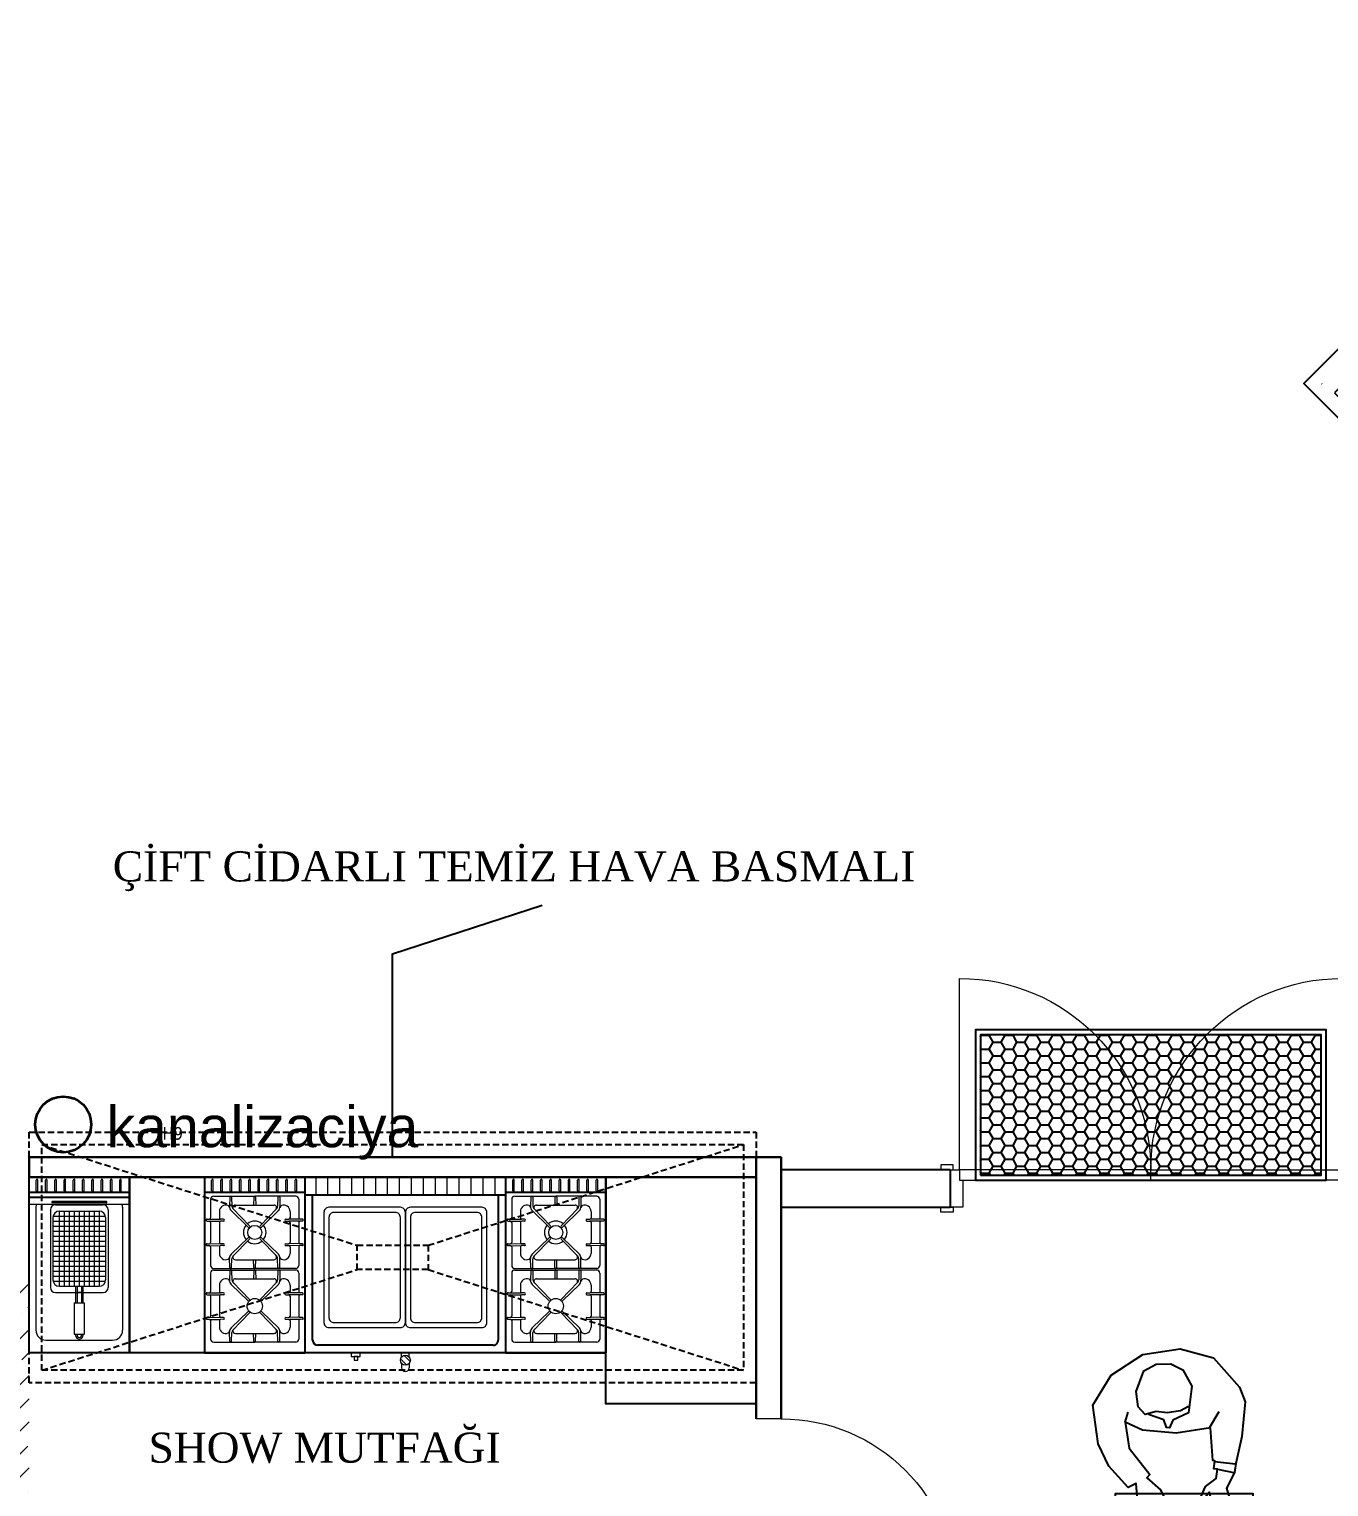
# Model space of a CAD drawing. Header units: millimetres. Extents: x 1531071 to 1560283, y -701792 to -691067.
# Drawn here: x 1553627 to 1554146, y -699707 to -699125 of the extents above; entities that cross this region are included whole.
import ezdxf

# ---------------------------------------------------------------- set-up
doc = ezdxf.new("R2010")
doc.units = ezdxf.units.MM
doc.header["$LTSCALE"] = 20
doc.header["$MEASUREMENT"] = 0
for name, pattern in [('DASHDOT', [25.4, 12.7, -6.35, 0, -6.35]), ('DOT', [6.35, 0, -6.35]), ('HIDDEN', [0.375, 0.25, -0.125])]:
    doc.linetypes.add(name, pattern=pattern)
for name, color, linetype, lineweight in [('0 CE DOOR', 150, 'Continuous', 18), ('0 CE EQUP', 7, 'Continuous', 18), ('AR-DOGRAMA GORUNUS', 8, 'Continuous', 5), ('AR-DOGRAMA KESİT', 2, 'Continuous', 9), ('GRC-Ekipman', 4, 'Continuous', 25), ('RAZMERI', 251, 'Continuous', 5), ('wall ext', 30, 'Continuous', 30)]:
    doc.layers.add(name, color=color, linetype=linetype, lineweight=lineweight)
for name, color, linetype in [('0 MC CAM', 4, 'Continuous'), ('0 MC DKP', 200, 'Continuous'), ('0 MC GRANIT', 152, 'Continuous'), ('0 MC METAL', 9, 'Continuous'), ('Kıtc-002 Çizgi', 7, 'Continuous'), ('Kıtc-028 Yer Izgarası', 252, 'Continuous'), ('Kıtc-039 İnsan', 32, 'Continuous'), ('SOŞUK ODA PANELİ', 4, 'Continuous')]:
    doc.layers.add(name, color=color, linetype=linetype)
doc.layers.add('Конструктив - Колонны_Ном._пера__202', color=7, linetype='Continuous', lineweight=0, true_color=0x38637a)
doc.styles.get("Standard").update_dxf_attribs({"font": 'tahoma.ttf', "height": 10})
doc.styles.add('Times New  Roman', font='times.ttf')
doc.styles.add('СГЕНЕРИР_СТИЛЬ_1', font='arial.ttf')

# ---------------------------------------------------------------- blocks, each defined once
blk = doc.blocks.new('BÜFE SOĞUK 200X90')
at = {"layer": '0 MC CAM'}
blk.add_lwpolyline([(6, -11.26), (6, -78.74), (194, -78.74), (194, -11.26)], close=True, dxfattribs=at)
at = {"layer": '0 MC DKP', "linetype": 'DOT', "ltscale": 22}
blk.add_lwpolyline([(5, -85), (195, -85), (195, -5), (5, -5)], close=True, dxfattribs=at)
at = {"layer": '0 MC GRANIT'}
blk.add_lwpolyline([(0, -90), (200, -90), (200, 0), (0, 0)], close=True, dxfattribs=at)
at = {"layer": '0 MC GRANIT', "color": 230, "linetype": 'DASHDOT'}
blk.add_lwpolyline([(185, -80), (185, -10), (15, -10), (15, -80)], close=True, dxfattribs=at)
at = {"layer": '0 MC METAL', "extrusion": (0, 0, -1)}
blk.add_lwpolyline([(-193.5, -32.5), (-193.5, -57.5), (-6.5, -57.5), (-6.5, -32.5)], close=True, dxfattribs=at)
at = {"layer": '0 MC METAL'}
for centre in [(4.5, -45), (195.5, -45)]:
    blk.add_circle(centre, 2, dxfattribs=at)
blk = doc.blocks.new('KAPI 10 X 80')
at = {"layer": '0 CE DOOR', "ltscale": 2}
for p, q in [((5, 80), (10, 80)), ((5, 71), (10, 71)), ((5, 10), (5, 70)), ((10, 70), (10, 10)), ((7.5, 19), (7.5, 61)), ((10, 19), (5, 19)), ((0, 10), (5, 10)), ((5, 10), (5, 0)), ((10, 10), (5, 10)), ((75, 10), (75, 0)), ((80, 10), (75, 10)), ((5, 0), (0, 0)), ((75, 0), (80, 0))]:
    blk.add_line(p, q, dxfattribs=at)
at = {"layer": '0 CE DOOR'}
for p, q in [((5, 80), (5, 70)), ((10, 70), (10, 80)), ((7.5, 61), (7.5, 71))]:
    blk.add_line(p, q, dxfattribs=at)
blk.add_arc((5, 10), 70, 0, 90, dxfattribs=at)
blk = doc.blocks.new('G TEK SEPETLİ FRİTÖZ 7')
for p, q in [((0, -70), (0, 0)), ((0, 0), (40, 0)), ((0, -70), (0, 0)), ((0, 0), (40, 0)), ((40, 0), (40, -70)), ((40, 0), (40, -70)), ((0, -6), (40, -6)), ((0.1, -8), (39.9, -8)), ((40, -70), (0, -70)), ((40, -70), (0, -70))]:
    blk.add_line(p, q)
at = {"color": 251, "lineweight": 9}
for p, q in [((2.82, -5.37), (2.82, -1.15)), ((3.47, -5.37), (3.47, -1.15)), ((6.52, -5.37), (6.52, -1.15)), ((7.17, -5.37), (7.17, -1.15)), ((7.17, -5.37), (7.17, -1.15)), ((10.22, -5.37), (10.22, -1.15)), ((10.87, -5.37), (10.87, -1.15)), ((10.87, -5.37), (10.87, -1.15)), ((13.92, -5.37), (13.92, -1.15)), ((14.57, -5.37), (14.57, -1.15)), ((14.57, -5.37), (14.57, -1.15)), ((17.62, -5.37), (17.62, -1.15)), ((18.27, -5.37), (18.27, -1.15)), ((18.27, -5.37), (18.27, -1.15)), ((21.32, -5.37), (21.32, -1.15)), ((21.97, -5.37), (21.97, -1.15)), ((21.97, -5.37), (21.97, -1.15)), ((25.02, -5.37), (25.02, -1.15)), ((25.67, -5.37), (25.67, -1.15)), ((25.67, -5.37), (25.67, -1.15)), ((28.72, -5.37), (28.72, -1.15)), ((29.37, -5.37), (29.37, -1.15)), ((29.37, -5.37), (29.37, -1.15)), ((32.42, -5.37), (32.42, -1.15)), ((33.07, -5.37), (33.07, -1.15)), ((33.07, -5.37), (33.07, -1.15)), ((36.12, -5.37), (36.12, -1.15)), ((36.77, -5.37), (36.77, -1.15)), ((36.77, -5.37), (36.77, -1.15)), ((0.1, -10.7), (39.9, -10.7)), ((30.75, -9.7), (9.25, -9.7)), ((30.75, -10.2), (9.25, -10.2)), ((10.5, -11), (29.5, -11)), ((2.7, -12), (2.7, -61)), ((8.5, -13), (8.5, -44)), ((9.5, -16.1), (9.5, -40.9)), ((9.57, -15.5), (30.43, -15.5)), ((12, -13.5), (12, -43.5)), ((12.1, -13.5), (27.9, -13.5)), ((14, -13.5), (14, -43.5)), ((16, -13.5), (16, -43.5)), ((18, -13.5), (18, -43.5)), ((20, -13.5), (20, -43.5)), ((22, -13.5), (22, -43.5)), ((24, -13.5), (24, -43.5)), ((26, -13.5), (26, -43.5)), ((28, -13.5), (28, -43.5)), ((30.5, -16.1), (30.5, -40.9)), ((31.5, -13), (31.5, -44)), ((37.3, -12), (37.3, -61)), ((9.5, -17.5), (30.5, -17.5)), ((9.5, -19.5), (30.5, -19.5)), ((9.5, -21.5), (30.5, -21.5)), ((9.5, -23.5), (30.5, -23.5)), ((9.5, -25.5), (30.5, -25.5)), ((9.5, -27.5), (30.5, -27.5)), ((9.5, -29.5), (30.5, -29.5)), ((9.5, -31.5), (30.5, -31.5)), ((9.5, -33.5), (30.5, -33.5)), ((9.5, -35.5), (30.5, -35.5)), ((9.5, -37.5), (30.5, -37.5)), ((9.5, -39.5), (30.5, -39.5)), ((9.57, -41.5), (30.43, -41.5)), ((10.5, -46), (29.5, -46)), ((12.1, -43.5), (27.9, -43.5)), ((18.55, -43.5), (18.55, -50.07)), ((19.15, -43.5), (19.15, -50.07)), ((20.85, -46.02), (19.15, -46.02)), ((20.85, -43.5), (20.85, -50.07)), ((21.45, -43.5), (21.45, -50.07)), ((18, -50.07), (18, -62.57)), ((18, -50.07), (22, -50.07)), ((22, -50.07), (22, -62.57)), ((18, -62.57), (22, -62.57)), ((18.55, -62.57), (18.55, -63.12)), ((19.15, -62.57), (19.15, -63.12)), ((20.85, -63.12), (20.85, -62.57)), ((21.45, -62.57), (21.45, -63.12)), ((6.7, -65), (33.3, -65))]:
    blk.add_line(p, q, dxfattribs=at)
for centre, radius, start, end in [((3.15, -1.15), 0.325, 90, 179.99999), ((3.15, -5.37), 0.325, 180, 270), ((3.15, -1.15), 0.325, 0, 89.99998), ((3.15, -5.37), 0.325, 270, 0), ((6.85, -1.15), 0.325, 90, 179.99999), ((6.85, -5.37), 0.325, 180, 270), ((6.85, -1.15), 0.325, 0, 89.99998), ((6.85, -5.37), 0.325, 270, 0), ((10.55, -1.15), 0.325, 90, 179.99999), ((10.55, -5.37), 0.325, 180, 270), ((10.55, -1.15), 0.325, 0, 89.99998), ((10.55, -5.37), 0.325, 270, 0), ((14.25, -1.15), 0.325, 90, 179.99999), ((14.25, -5.37), 0.325, 180, 270), ((14.25, -1.15), 0.325, 0, 89.99998), ((14.25, -5.37), 0.325, 270, 0), ((17.95, -1.15), 0.325, 90, 179.99999), ((17.95, -5.37), 0.325, 180, 270), ((17.95, -1.15), 0.325, 0, 89.99998), ((17.95, -5.37), 0.325, 270, 0), ((21.65, -1.15), 0.325, 90, 179.99999), ((21.65, -5.37), 0.325, 180, 270), ((21.65, -1.15), 0.325, 0, 89.99998), ((21.65, -5.37), 0.325, 270, 0), ((25.35, -1.15), 0.325, 90, 179.99999), ((25.35, -5.37), 0.325, 180, 270), ((25.35, -1.15), 0.325, 0, 89.99998), ((25.35, -5.37), 0.325, 270, 0), ((29.05, -1.15), 0.325, 90, 179.99999), ((29.05, -5.37), 0.325, 180, 270), ((29.05, -1.15), 0.325, 0, 89.99998), ((29.05, -5.37), 0.325, 270, 0), ((32.75, -1.15), 0.325, 90, 179.99999), ((32.75, -5.37), 0.325, 180, 270), ((32.75, -1.15), 0.325, 0, 89.99998), ((32.75, -5.37), 0.325, 270, 0), ((36.45, -1.15), 0.325, 90, 179.99999), ((36.45, -5.37), 0.325, 180, 270), ((36.45, -1.15), 0.325, 0, 89.99998), ((36.45, -5.37), 0.325, 270, 0), ((6.7, -12), 4, 161.0347, 180), ((10.5, -13), 2, 90, 180), ((9.25, -9.95), 0.25, 90.00001, 270.00006), ((29.5, -13), 2, 0, 90), ((30.75, -9.95), 0.25, 269.99994, 89.99998), ((33.3, -12), 4, 0, 18.9653), ((12.1, -16.1), 2.6, 90, 180), ((27.9, -16.1), 2.6, 0, 90), ((10.5, -44), 2, 180, 270), ((12.1, -40.9), 2.6, 180, 270), ((27.9, -40.9), 2.6, 270, 0), ((29.5, -44), 2, 270, 0), ((6.7, -61), 4, 180, 270), ((20, -63.12), 1.45, 180, 0.00001), ((20, -63.12), 0.85, 179.99999, 0), ((33.3, -61), 4, 270, 0)]:
    blk.add_arc(centre, radius, start, end, dxfattribs=at)
blk = doc.blocks.new('G ÇİFTLİ BAİN MARİE 7')
at = {"lineweight": 9}
h = blk.add_hatch(dxfattribs=at)
h.set_pattern_fill('ANSI31', color=251, scale=1.5, angle=45, style=0)
h.set_pattern_definition([(90, (-20402.7015, -6780.428), (-4.7625, 9e-16), [])])
h.paths.add_polyline_path([(0, 0), (0, -7), (80, -7), (80, 0)])
for p, q in [((0, 0), (80, 0)), ((0, -70), (0, 0)), ((80, 0), (80, -70)), ((80, 0), (80, -70)), ((0, -7), (80, -7)), ((0, -70), (0, -7)), ((3, -7), (72, -7)), ((3, -65), (3, -7)), ((77, -7), (77, -65)), ((75, -67), (5, -67)), ((70, -70), (0, -70)), ((80, -70), (0, -70))]:
    blk.add_line(p, q)
at = {"color": 251, "lineweight": 9}
for p, q in [((38.07, -72.48), (40.52, -74.93)), ((38.5, -71.68), (38.5, -70)), ((38.5, -74.32), (38.5, -76)), ((39.48, -71.07), (41.93, -73.52)), ((41.5, -71.68), (41.5, -70)), ((41.5, -74.32), (41.5, -76))]:
    blk.add_line(p, q, dxfattribs=at)
for points in [[(40, -58), (40, -14, 0.414214), (38, -12), (9.5, -12, 0.414214), (7.5, -14), (7.5, -58, 0.414214), (9.5, -60), (38, -60, 0.414214)], [(38, -56), (38, -16, 0.414214), (36, -14), (11.5, -14, 0.414214), (9.5, -16), (9.5, -56, 0.414214), (11.5, -58), (36, -58, 0.414214)], [(72.5, -58), (72.5, -14, 0.414214), (70.5, -12), (42, -12, 0.414214), (40, -14), (40, -58, 0.414214), (42, -60), (70.5, -60, 0.414214)], [(70.5, -56), (70.5, -16, 0.414214), (68.5, -14), (44, -14, 0.414214), (42, -16), (42, -56, 0.414214), (44, -58), (68.5, -58, 0.414214)]]:
    blk.add_lwpolyline(points, format="xyb", close=True, dxfattribs=at)
for points in [[(21.98, -70), (18.33, -70), (18.33, -71.46), (21.98, -71.46)], [(21.01, -71.46), (19.55, -71.46), (19.55, -72.92), (21.01, -72.92)]]:
    blk.add_lwpolyline(points, close=True, dxfattribs=at)
blk.add_circle((40, -73), 2, dxfattribs=at)
for centre, start, end in [((5, -65), 180, 270), ((75, -65), 269.99791, 0)]:
    blk.add_arc(centre, 2, start, end)
blk.add_arc((40, -76), 1.5, 180, 0, dxfattribs=at)
blk = doc.blocks.new('A$C6D1B2B1E')
at = {"color": 4}
for p, q in [((0, 70), (40, 70)), ((40, 70), (40, 0)), ((40, 70), (40, 0)), ((0, 64), (40, 64)), ((0, 64), (40, 64)), ((0, 0), (40, 0)), ((40, 0), (0, 0)), ((40, 0), (0, 0))]:
    blk.add_line(p, q, dxfattribs=at)
at = {"color": 4, "linetype": 'Continuous'}
for p, q in [((40, 70), (0, 70)), ((0, 70), (0, 0))]:
    blk.add_line(p, q, dxfattribs=at)
at = {"color": 251, "lineweight": 9}
for p, q in [((2.82, 64.63), (2.82, 68.85)), ((3.47, 64.63), (3.47, 68.85)), ((6.52, 64.63), (6.52, 68.85)), ((7.17, 64.63), (7.17, 68.85)), ((7.17, 64.63), (7.17, 68.85)), ((10.22, 64.63), (10.22, 68.85)), ((10.87, 64.63), (10.87, 68.85)), ((10.87, 64.63), (10.87, 68.85)), ((13.92, 64.63), (13.92, 68.85)), ((14.57, 64.63), (14.57, 68.85)), ((14.57, 64.63), (14.57, 68.85)), ((17.62, 64.63), (17.62, 68.85)), ((18.27, 64.63), (18.27, 68.85)), ((18.27, 64.63), (18.27, 68.85)), ((21.32, 64.63), (21.32, 68.85)), ((21.97, 64.63), (21.97, 68.85)), ((21.97, 64.63), (21.97, 68.85)), ((25.02, 64.63), (25.02, 68.85)), ((25.67, 64.63), (25.67, 68.85)), ((25.67, 64.63), (25.67, 68.85)), ((28.72, 64.63), (28.72, 68.85)), ((29.37, 64.63), (29.37, 68.85)), ((29.37, 64.63), (29.37, 68.85)), ((32.42, 64.63), (32.42, 68.85)), ((33.07, 64.63), (33.07, 68.85)), ((33.07, 64.63), (33.07, 68.85)), ((36.12, 64.63), (36.12, 68.85)), ((36.77, 64.63), (36.77, 68.85)), ((36.77, 64.63), (36.77, 68.85)), ((2.42, 61.2), (2.42, 53.79)), ((3.62, 62.4), (20, 62.4)), ((10.04, 62.03), (9.98, 58.37)), ((10.79, 62.02), (10.85, 58.49)), ((12.28, 58.9), (27.72, 58.9)), ((19.63, 62.03), (19.57, 58.9)), ((36.38, 62.4), (20, 62.4)), ((20.37, 62.03), (20.43, 58.9)), ((29.21, 62.02), (29.15, 58.49)), ((29.96, 62.03), (30.02, 58.37)), ((37.58, 61.2), (37.58, 53.79)), ((0.98, 53.27), (1.92, 53.29)), ((0.98, 52.53), (1.92, 52.51)), ((1.96, 53.29), (6.21, 53.34)), ((1.96, 52.51), (6.21, 52.46)), ((5.92, 56.39), (5.92, 53.79)), ((7.55, 53.27), (6.41, 53.29)), ((7.55, 52.53), (6.41, 52.51)), ((10.58, 56.68), (17.35, 50.12)), ((11.24, 57.54), (17.88, 50.64)), ((28.76, 57.54), (22.12, 50.64)), ((29.42, 56.68), (22.65, 50.12)), ((32.45, 53.27), (33.59, 53.29)), ((32.45, 52.53), (33.59, 52.51)), ((38.04, 53.29), (33.79, 53.34)), ((38.04, 52.51), (33.79, 52.46)), ((34.08, 56.4), (34.08, 53.79)), ((39.01, 53.27), (38.08, 53.29)), ((39.01, 52.53), (38.08, 52.51)), ((2.42, 52.01), (2.42, 43.99)), ((5.92, 52.01), (5.92, 43.99)), ((34.08, 52.01), (34.08, 43.99)), ((37.58, 52.01), (37.58, 43.99)), ((0.98, 43.47), (1.92, 43.49)), ((0.98, 42.73), (1.92, 42.71)), ((1.96, 43.49), (6.21, 43.54)), ((1.96, 42.71), (6.21, 42.66)), ((2.42, 42.21), (2.42, 34.8)), ((5.92, 42.21), (5.92, 39.6)), ((7.55, 43.47), (6.41, 43.49)), ((7.55, 42.73), (6.41, 42.71)), ((10.57, 39.32), (17.35, 45.88)), ((17.88, 45.36), (11.24, 38.46)), ((22.12, 45.36), (28.76, 38.46)), ((29.43, 39.32), (22.65, 45.88)), ((32.45, 43.47), (33.59, 43.49)), ((32.45, 42.73), (33.59, 42.71)), ((38.04, 43.49), (33.79, 43.54)), ((38.04, 42.71), (33.79, 42.66)), ((34.08, 42.21), (34.08, 39.6)), ((37.58, 42.21), (37.58, 34.8)), ((39.01, 43.47), (38.08, 43.49)), ((39.01, 42.73), (38.08, 42.71)), ((10.04, 33.97), (9.98, 37.63)), ((10.79, 33.98), (10.85, 37.51)), ((12.28, 37.1), (27.72, 37.1)), ((19.63, 33.97), (19.57, 37.1)), ((20.37, 33.97), (20.43, 37.1)), ((29.21, 33.98), (29.15, 37.51)), ((29.96, 33.97), (30.02, 37.63)), ((2.42, 31.8), (2.42, 24.39)), ((3.62, 33.6), (20, 33.6)), ((3.62, 33), (20, 33)), ((10.04, 32.63), (9.98, 28.97)), ((10.79, 32.62), (10.85, 29.09)), ((12.28, 29.5), (27.72, 29.5)), ((19.63, 32.63), (19.57, 29.5)), ((36.38, 33.6), (20, 33.6)), ((36.38, 33), (20, 33)), ((20.37, 32.63), (20.43, 29.5)), ((29.21, 32.62), (29.15, 29.09)), ((29.96, 32.63), (30.02, 28.97)), ((37.58, 31.8), (37.58, 24.39)), ((0.98, 23.87), (1.92, 23.89)), ((1.96, 23.89), (6.21, 23.94)), ((5.92, 26.99), (5.92, 24.39)), ((7.55, 23.87), (6.41, 23.89)), ((10.58, 27.28), (17.35, 20.72)), ((11.24, 28.14), (17.88, 21.24)), ((28.76, 28.14), (22.12, 21.24)), ((29.42, 27.28), (22.65, 20.72)), ((32.45, 23.87), (33.59, 23.89)), ((38.04, 23.89), (33.79, 23.94)), ((34.08, 27), (34.08, 24.39)), ((39.01, 23.87), (38.08, 23.89)), ((0.98, 23.13), (1.92, 23.11)), ((1.96, 23.11), (6.21, 23.06)), ((2.42, 22.61), (2.42, 14.59)), ((5.92, 22.61), (5.92, 14.59)), ((7.55, 23.13), (6.41, 23.11)), ((32.45, 23.13), (33.59, 23.11)), ((38.04, 23.11), (33.79, 23.06)), ((34.08, 22.61), (34.08, 14.59)), ((37.58, 22.61), (37.58, 14.59)), ((39.01, 23.13), (38.08, 23.11)), ((0.98, 14.07), (1.92, 14.09)), ((0.98, 13.33), (1.92, 13.31)), ((1.96, 14.09), (6.21, 14.14)), ((1.96, 13.31), (6.21, 13.26)), ((2.42, 12.81), (2.42, 5.4)), ((5.92, 12.81), (5.92, 10.2)), ((7.55, 14.07), (6.41, 14.09)), ((7.55, 13.33), (6.41, 13.31)), ((10.57, 9.92), (17.35, 16.48)), ((17.88, 15.96), (11.24, 9.06)), ((22.12, 15.96), (28.76, 9.06)), ((29.43, 9.92), (22.65, 16.48)), ((32.45, 14.07), (33.59, 14.09)), ((32.45, 13.33), (33.59, 13.31)), ((38.04, 14.09), (33.79, 14.14)), ((38.04, 13.31), (33.79, 13.26)), ((34.08, 12.81), (34.08, 10.2)), ((37.58, 12.81), (37.58, 5.4)), ((39.01, 14.07), (38.08, 14.09)), ((39.01, 13.33), (38.08, 13.31)), ((10.04, 4.57), (9.98, 8.23)), ((10.79, 4.58), (10.85, 8.11)), ((12.28, 7.7), (27.72, 7.7)), ((19.63, 4.57), (19.57, 7.7)), ((20.37, 4.57), (20.43, 7.7)), ((29.21, 4.58), (29.15, 8.11)), ((29.96, 4.57), (30.02, 8.23)), ((3.62, 4.2), (20, 4.2)), ((36.38, 4.2), (20, 4.2))]:
    blk.add_line(p, q, dxfattribs=at)
for centre, radius in [((20, 48), 2.8), ((20, 18.6), 3.05)]:
    blk.add_circle(centre, radius, dxfattribs=at)
for centre, radius, start, end in [((3.15, 68.85), 0.325, 90, 179.99999), ((3.15, 64.63), 0.325, 180, 270), ((3.15, 68.85), 0.325, 0, 89.99998), ((3.15, 64.63), 0.325, 270, 0), ((6.85, 68.85), 0.325, 90, 179.99999), ((6.85, 64.63), 0.325, 180, 270), ((6.85, 68.85), 0.325, 0, 89.99998), ((6.85, 64.63), 0.325, 270, 0), ((10.55, 68.85), 0.325, 90, 179.99999), ((10.55, 64.63), 0.325, 180, 270), ((10.55, 68.85), 0.325, 0, 89.99998), ((10.55, 64.63), 0.325, 270, 0), ((14.25, 68.85), 0.325, 90, 179.99999), ((14.25, 64.63), 0.325, 180, 270), ((14.25, 68.85), 0.325, 0, 89.99998), ((14.25, 64.63), 0.325, 270, 0), ((17.95, 68.85), 0.325, 90, 179.99999), ((17.95, 64.63), 0.325, 180, 270), ((17.95, 68.85), 0.325, 0, 89.99998), ((17.95, 64.63), 0.325, 270, 0), ((21.65, 68.85), 0.325, 90, 179.99999), ((21.65, 64.63), 0.325, 180, 270), ((21.65, 68.85), 0.325, 0, 89.99998), ((21.65, 64.63), 0.325, 270, 0), ((25.35, 68.85), 0.325, 90, 179.99999), ((25.35, 64.63), 0.325, 180, 270), ((25.35, 68.85), 0.325, 0, 89.99998), ((25.35, 64.63), 0.325, 270, 0), ((29.05, 68.85), 0.325, 90, 179.99999), ((29.05, 64.63), 0.325, 180, 270), ((29.05, 68.85), 0.325, 0, 89.99998), ((29.05, 64.63), 0.325, 270, 0), ((32.75, 68.85), 0.325, 90, 179.99999), ((32.75, 64.63), 0.325, 180, 270), ((32.75, 68.85), 0.325, 0, 89.99998), ((32.75, 64.63), 0.325, 270, 0), ((36.45, 68.85), 0.325, 90, 179.99999), ((36.45, 64.63), 0.325, 180, 270), ((36.45, 68.85), 0.325, 0, 89.99998), ((36.45, 64.63), 0.325, 270, 0), ((3.62, 61.2), 1.2, 90, 180.19383), ((8.42, 56.4), 2.5, 67.81543, 180.27118), ((8.98, 57.79), 1, 6.31615, 67.81543), ((11.97, 58.12), 2, 172.82899, 226.12291), ((10.42, 62.03), 0.374, 0, 180), ((12.25, 58.51), 1.4, 180.97869, 223.9224), ((12.28, 57.9), 1, 90, 223.9224), ((20, 62.03), 0.374, 0, 180), ((27.72, 57.9), 1, 316.0776, 90), ((27.75, 58.51), 1.4, 316.0776, 359.02131), ((29.58, 62.03), 0.374, 0, 180), ((28.03, 58.12), 2, 313.87709, 7.17081), ((31.02, 57.79), 1, 112.18318, 173.68483), ((31.58, 56.4), 2.5, 0, 112.18318), ((36.38, 61.2), 1.2, 359.80618, 90), ((0.97, 52.9), 0.374, 88.67213, 271.33973), ((1.92, 53.79), 0.5, 270.80012, 0), ((1.92, 52.01), 0.5, 0, 89.1978), ((6.42, 53.79), 0.5, 180, 268.95115), ((6.42, 52.01), 0.5, 91.04885, 180), ((7.55, 52.9), 0.374, 270, 90), ((20, 48), 4.5, 50.01178, 129.98817), ((32.45, 52.9), 0.374, 90, 270), ((33.58, 53.79), 0.5, 271.04885, 0), ((33.58, 52.01), 0.5, 0, 88.95115), ((38.08, 53.79), 0.5, 180, 269.11417), ((38.08, 52.01), 0.5, 90.78539, 180), ((39.01, 52.9), 0.374, 269.7967, 90), ((20, 48), 4.5, 140.01161, 219.98833), ((17.61, 50.39), 0.374, 225.99967, 44.00033), ((22.39, 50.39), 0.374, 135.99967, 314.00033), ((20, 48), 4.5, 320.01162, 39.98844), ((0.97, 43.1), 0.374, 88.67213, 271.32923), ((1.92, 43.99), 0.5, 270.80012, 0), ((1.92, 42.21), 0.5, 0, 89.1978), ((6.42, 43.99), 0.5, 180, 268.95115), ((6.42, 42.21), 0.5, 91.04885, 180), ((7.55, 43.1), 0.374, 270, 90), ((20, 48), 4.5, 230.01178, 309.98828), ((17.61, 45.61), 0.374, 315.99967, 134.00033), ((22.39, 45.61), 0.374, 45.99968, 224.00033), ((32.45, 43.1), 0.374, 90, 270), ((33.58, 43.99), 0.5, 271.04885, 0), ((33.58, 42.21), 0.5, 0, 88.95115), ((38.08, 43.99), 0.5, 180, 269.19988), ((38.08, 42.21), 0.5, 90.8022, 180), ((39.01, 43.1), 0.374, 270, 90), ((8.42, 39.6), 2.5, 180, 292.18329), ((8.98, 38.21), 1, 292.18329, 353.68434), ((11.97, 37.88), 2, 134.07425, 187.17101), ((12.25, 37.49), 1.4, 136.07737, 179.02131), ((12.28, 38.1), 1, 136.07737, 270), ((27.72, 38.1), 1, 270, 43.92263), ((27.75, 37.49), 1.4, 0.97869, 43.92263), ((28.03, 37.88), 2, 352.82919, 45.92575), ((31.02, 38.21), 1, 186.31599, 247.81663), ((31.58, 39.6), 2.5, 247.81663, 0), ((3.62, 34.8), 1.2, 179.80617, 270), ((3.62, 31.8), 1.2, 90, 180.19383), ((8.42, 27), 2.5, 67.81543, 180.27118), ((8.98, 28.39), 1, 6.31615, 67.81543), ((10.42, 33.97), 0.374, 180, 0), ((10.42, 32.63), 0.374, 0, 180), ((12.25, 29.11), 1.4, 180.97869, 223.9224), ((12.28, 28.5), 1, 90, 223.9224), ((20, 33.97), 0.374, 180, 0), ((20, 32.63), 0.374, 0, 180), ((27.72, 28.5), 1, 316.0776, 90), ((27.75, 29.11), 1.4, 316.0776, 359.02131), ((29.58, 33.97), 0.374, 180, 0), ((29.58, 32.63), 0.374, 0, 180), ((31.02, 28.39), 1, 112.18318, 173.68483), ((31.58, 27), 2.5, 0, 112.18318), ((36.38, 34.8), 1.2, 270, 0.19383), ((36.38, 31.8), 1.2, 359.80618, 90), ((0.97, 23.5), 0.374, 88.67213, 271.33973), ((1.92, 24.39), 0.5, 270.80012, 0), ((6.42, 24.39), 0.5, 180, 268.95115), ((7.55, 23.5), 0.374, 270, 90), ((11.97, 28.72), 2, 172.82899, 226.12291), ((28.03, 28.72), 2, 313.87709, 7.17081), ((32.45, 23.5), 0.374, 90, 270), ((33.58, 24.39), 0.5, 271.04885, 0), ((38.08, 24.39), 0.5, 180, 269.11417), ((39.01, 23.5), 0.374, 269.7967, 90), ((1.92, 22.61), 0.5, 0, 89.1978), ((6.42, 22.61), 0.5, 91.04885, 180), ((17.61, 20.99), 0.374, 225.99967, 44.00033), ((22.39, 20.99), 0.374, 135.99967, 314.00033), ((33.58, 22.61), 0.5, 0, 88.95115), ((38.08, 22.61), 0.5, 90.78539, 180), ((0.97, 13.7), 0.374, 88.67213, 271.32923), ((1.92, 14.59), 0.5, 270.80012, 0), ((1.92, 12.81), 0.5, 0, 89.1978), ((6.42, 14.59), 0.5, 180, 268.95115), ((6.42, 12.81), 0.5, 91.04885, 180), ((7.55, 13.7), 0.374, 270, 90), ((17.61, 16.21), 0.374, 315.99967, 134.00033), ((22.39, 16.21), 0.374, 45.99968, 224.00033), ((32.45, 13.7), 0.374, 90, 270), ((33.58, 14.59), 0.5, 271.04885, 0), ((33.58, 12.81), 0.5, 0, 88.95115), ((38.08, 14.59), 0.5, 180, 269.19988), ((38.08, 12.81), 0.5, 90.8022, 180), ((39.01, 13.7), 0.374, 270, 90), ((8.42, 10.2), 2.5, 180, 292.18329), ((8.98, 8.81), 1, 292.18329, 353.68434), ((11.97, 8.48), 2, 134.07425, 187.17101), ((12.25, 8.09), 1.4, 136.07737, 179.02131), ((12.28, 8.7), 1, 136.07737, 270), ((27.72, 8.7), 1, 270, 43.92263), ((27.75, 8.09), 1.4, 0.97869, 43.92263), ((28.03, 8.48), 2, 352.82919, 45.92575), ((31.02, 8.81), 1, 186.31599, 247.81663), ((31.58, 10.2), 2.5, 247.81663, 0), ((3.62, 5.4), 1.2, 179.80617, 270), ((10.42, 4.57), 0.374, 180, 0), ((20, 4.57), 0.374, 180, 0), ((29.58, 4.57), 0.374, 180, 0), ((36.38, 5.4), 1.2, 270, 0.19383)]:
    blk.add_arc(centre, radius, start, end, dxfattribs=at)
blk = doc.blocks.new('1251245')
at = {"layer": 'SOŞUK ODA PANELİ', "color": 0, "linetype": 'HIDDEN', "lineweight": -3, "ltscale": 0.5}
for p, q in [((1550559.11, -696356.66), (1550684.91, -696396.8)), ((1550713.3, -696396.8), (1550839.11, -696356.66)), ((1550559.11, -696446.66), (1550684.91, -696406.52)), ((1550713.3, -696406.52), (1550839.11, -696446.66))]:
    blk.add_line(p, q, dxfattribs=at)
for points in [[(1550554.11, -696351.66), (1550844.11, -696351.66), (1550844.11, -696451.66), (1550554.11, -696451.66)], [(1550559.11, -696356.66), (1550839.11, -696356.66), (1550839.11, -696446.66), (1550559.11, -696446.66)], [(1550684.91, -696396.8), (1550713.3, -696396.8), (1550713.3, -696406.52), (1550684.91, -696406.52)]]:
    blk.add_lwpolyline(points, close=True, dxfattribs=at)
blk = doc.blocks.new('*U249')
at = {"layer": 'AR-DOGRAMA GORUNUS'}
for p, q in [((-156.3, 10), (-156.3, 86.3)), ((-3.7, 10), (-3.7, 86.3))]:
    blk.add_line(p, q, dxfattribs=at)
for centre, start, end in [((-156.3, 10), 360, 90), ((-3.7, 10), 90, 180)]:
    blk.add_arc(centre, 76.3, start, end, dxfattribs=at)
at = {"layer": 'AR-DOGRAMA KESİT'}
for points in [[(-163.8, 10), (-158.8, 10), (-158.8, 12), (-163.8, 12)], [(3.8, 10), (-1.2, 10), (-1.2, 12), (3.8, 12)], [(-156.3, 5.8), (-80, 5.8), (-80, 10), (-156.3, 10)], [(-3.7, 5.8), (-80, 5.8), (-80, 10), (-3.7, 10)], [(-163.8, -5), (-158.8, -5), (-158.8, -7), (-163.8, -7)], [(3.8, -5), (-1.2, -5), (-1.2, -7), (3.8, -7)]]:
    blk.add_lwpolyline(points, close=True, dxfattribs=at)
for points in [[(-160, 10), (-156.3, 10), (-156.3, 5.8), (-155, 5.8), (-155, -5), (-160, -5), (-160, 10)], [(0, 10), (-3.7, 10), (-3.7, 5.8), (-5, 5.8), (-5, -5), (0, -5), (0, 10)]]:
    blk.add_lwpolyline(points, dxfattribs=at)
blk = doc.blocks.new('A$C580B273A')
at = {"layer": 'Kıtc-039 İnsan', "linetype": 'ByBlock'}
blk.add_line((3, 3), (77, 52), dxfattribs=at)
at = {"layer": 'Kıtc-039 İnsan', "linetype": 'ByBlock', "elevation": 0}
blk.add_lwpolyline([(106.33, 16.93), (104.11, 30.67), (105.36, 44.13), (108.55, 51.06), (98.18, 49.41), (87.72, 41.19), (86.28, 42.43), (81.5, 36.95), (74, 33.31), (73.42, 34.75), (77.04, 37.67), (74.23, 36.99), (69.68, 34.29), (69.13, 37.47), (72.87, 43.4), (77.44, 46.17), (84.11, 46.66), (82.42, 49.88), (91.06, 57.52), (99.89, 61.74), (115.27, 63.94), (127.25, 56.67), (135.53, 44.01), (137.8, 29.14), (134.26, 15.8), (122.5, 5.45), (116.72, 3.13), (102.79, 4.49), (92.02, 6.85), (88.49, 7.36), (82.26, 10.6), (78.68, 9.5), (73.09, 12.9), (73.28, 18.61), (74.83, 19.67), (78.24, 16.87), (80.59, 17.45), (77.77, 19.71), (78.37, 20.99), (82.95, 18.93), (86.02, 14.69), (89.76, 14.24), (89.87, 15.63), (93.13, 15.29), (93.19, 15.99)], close=True, dxfattribs=at)
at = {"layer": 'Kıtc-039 İnsan', "linetype": 'ByBlock'}
for points in [[(0, 0), (80, 0), (80, 55), (0, 55)], [(3, 3), (77, 3), (77, 52), (3, 52)], [(5.5, 48.92), (13.24, 48.92), (13.24, 45.93), (5.5, 45.93)], [(74.5, 48.92), (66.76, 48.92), (66.76, 45.93), (74.5, 45.93)], [(5.5, 6.08), (13.24, 6.08), (13.24, 9.07), (5.5, 9.07)], [(74.5, 6.08), (66.76, 6.08), (66.76, 9.07), (74.5, 9.07)]]:
    blk.add_lwpolyline(points, close=True, dxfattribs=at)
at = {"layer": 'Kıtc-039 İnsan', "linetype": 'ByBlock', "elevation": 0}
for points in [[(114.84, 25.81), (113.1, 29.02), (112.29, 34.25), (112.79, 38.62), (111.6, 43.04), (114.63, 45.83), (120.81, 46.6), (129, 43.63), (131.72, 38.6), (131.8, 32.87), (129.45, 27.99), (122.9, 24.37), (112.31, 25.76), (109.34, 31.95), (106.33, 33.28), (106.47, 34.49), (109.44, 35.67), (111.54, 41.75)], [(108.55, 51.06), (112.5, 49.78)], [(89.76, 14.24), (88.33, 7.09)], [(92.86, 15.45), (91.96, 7.07)], [(106.49, 17.19), (112.86, 13.56)]]:
    blk.add_lwpolyline(points, dxfattribs=at)
blk = doc.blocks.new('HİJYEN')
at = {"layer": 'Kıtc-028 Yer Izgarası'}
h = blk.add_hatch(dxfattribs=at)
h.set_pattern_fill('HONEY', color=256)
h.set_pattern_definition([(0, (1548473.015, -706994.5653), (4.7625, 2.74963064), [3.175, -6.35]), (120, (1548473.015, -706994.5653), (-4.7625, 2.74963066), [3.175, -6.35]), (60, (1548473.015, -706994.5653), (1e-08, 5.4992613), [-6.35, 3.175])])
h.paths.add_polyline_path([(1556521.31, -697065.9), (1556657.31, -697065.9), (1556657.31, -697009.9), (1556521.31, -697009.9)])
at = {"layer": 'Kıtc-028 Yer Izgarası', "elevation": 0}
for points in [[(1556519.31, -697067.9), (1556659.31, -697067.9), (1556659.31, -697007.9), (1556519.31, -697007.9)], [(1556521.31, -697065.9), (1556657.31, -697065.9), (1556657.31, -697009.9), (1556521.31, -697009.9)]]:
    blk.add_lwpolyline(points, close=True, dxfattribs=at)

msp = doc.modelspace()

# ---------------------------------------------------------------- hatches: boundary and pattern name
at = {"layer": 'Конструктив - Колонны_Ном._пера__202', "linetype": 'Continuous'}
h = msp.add_hatch(dxfattribs=at)
h.set_pattern_fill('ЖЕЛЕЗОБЕТОН__ГОСТ_', color=1, scale=0.1, style=0, pattern_type=2)
h.set_pattern_definition([(45, (1547833.123, -706412.456), (-9.192388, 9.192388), []), (45, (1547828.527, -706407.86), (-9.192388, 9.192388), [9.75, -3.25, 0, -3.25])])
h.paths.add_polyline_path([(1553627.21, -699620.21), (1553587.21, -699620.21), (1553587.21, -700140.21), (1553627.21, -700140.21)])

# ---------------------------------------------------------------- linework, layer by layer
at = {"color": 0, "lineweight": 30, "ltscale": 0.5}
for points in [[(1553917.21, -699575.21), (1553917.21, -699583.21), (1553627.21, -699583.21)], [(1553927.21, -699679.56), (1553927.21, -699575.21), (1553917.21, -699575.21)], [(1553917.21, -699679.56), (1553917.21, -699575.21)]]:
    msp.add_lwpolyline(points, dxfattribs=at)
msp.add_lwpolyline([(1553627.21, -699575.21), (1553917.21, -699575.21), (1553917.21, -699583.21), (1553627.21, -699583.21)], close=True, dxfattribs=at)
at = {"layer": '0 CE EQUP', "color": 0, "lineweight": -3, "ltscale": 0.5}
for points in [[(1553772.21, -699575.21), (1553772.21, -699494.15), (1553831.93, -699474.73)], [(1553994.71, -699580.21), (1553927.21, -699580.21), (1553927.21, -699595.21), (1553994.71, -699595.21)], [(1553917.21, -699605.21), (1553917.21, -699595.21)]]:
    msp.add_lwpolyline(points, dxfattribs=at)
at = {"layer": 'SOŞUK ODA PANELİ', "color": 0, "lineweight": -3, "ltscale": 0.5}
msp.add_line((1553994.71, -699580.21), (1553994.71, -699595.21), dxfattribs=at)
for points in [[(1553667.21, -699583.21), (1553697.21, -699583.21), (1553697.21, -699653.21), (1553667.21, -699653.21)], [(1553917.21, -699673.56), (1553857.31, -699673.56), (1553857.31, -699583.21), (1553917.21, -699583.21)]]:
    msp.add_lwpolyline(points, close=True, dxfattribs=at)
at = {"layer": 'wall ext', "color": 4, "lineweight": 35, "ltscale": 0.5}
msp.add_circle((1553640.81, -699562.13), 11.16, dxfattribs=at)

# ---------------------------------------------------------------- block references
at = {"color": 0, "lineweight": 30, "ltscale": 0.5, "xscale": -1, "rotation": 270}
msp.add_blockref('KAPI 10 X 80', (1553917.21, -699754.56), dxfattribs=at)
at = {"layer": '0 CE EQUP', "color": 0, "lineweight": -3, "ltscale": 0.5, "rotation": 45}
msp.add_blockref('BÜFE SOĞUK 200X90', (1554135.79, -699266.63), dxfattribs=at)
at = {"layer": 'AR-DOGRAMA KESİT', "xscale": -1}
msp.add_blockref('*U249', (1553994.71, -699590.2), dxfattribs=at)
at = {"layer": 'GRC-Ekipman'}
for name, p in [('G TEK SEPETLİ FRİTÖZ 7', (1553627.21, -699583.21)), ('A$C6D1B2B1E', (1553697.21, -699653.21)), ('G ÇİFTLİ BAİN MARİE 7', (1553737.31, -699583.21)), ('A$C6D1B2B1E', (1553817.31, -699653.21))]:
    msp.add_blockref(name, p, dxfattribs=at)
at = {"layer": 'Kıtc-002 Çizgi', "rotation": 90}
msp.add_blockref('A$C580B273A', (1554115.52, -699789.46, 0), dxfattribs=at)
at = {"layer": 'SOŞUK ODA PANELİ', "color": 0, "lineweight": -3}
for name, p in [('HİJYEN', (-2514.6, -2516.5, 0)), ('1251245', (3073.11, -3213.55))]:
    msp.add_blockref(name, p, dxfattribs=at)

# ---------------------------------------------------------------- texts
at = {"insert": (1553680.38, -699563.22), "char_height": 5, "attachment_point": 1}
msp.add_mtext_dynamic_manual_height_columns('H9', width=278.996, gutter_width=12.5, heights=[0], dxfattribs=at)
at = {"layer": '0 CE EQUP', "color": 0, "lineweight": -3, "ltscale": 0.5, "style": 'Times New  Roman'}
for s, p in [('ÇİFT CİDARLI TEMİZ HAVA BASMALI', (1553660.58, -699465.2)), ('SHOW MUTFAĞI', (1553674.86, -699697.07))]:
    msp.add_text(s, height=12, dxfattribs=at).set_placement(p)
at = {"layer": 'RAZMERI', "color": 4, "style": 'СГЕНЕРИР_СТИЛЬ_1'}
msp.add_text('kanalizaciya', height=16.3549, dxfattribs=at).set_placement((1553658.05, -699571.24))

doc.saveas('drawing.dxf')
